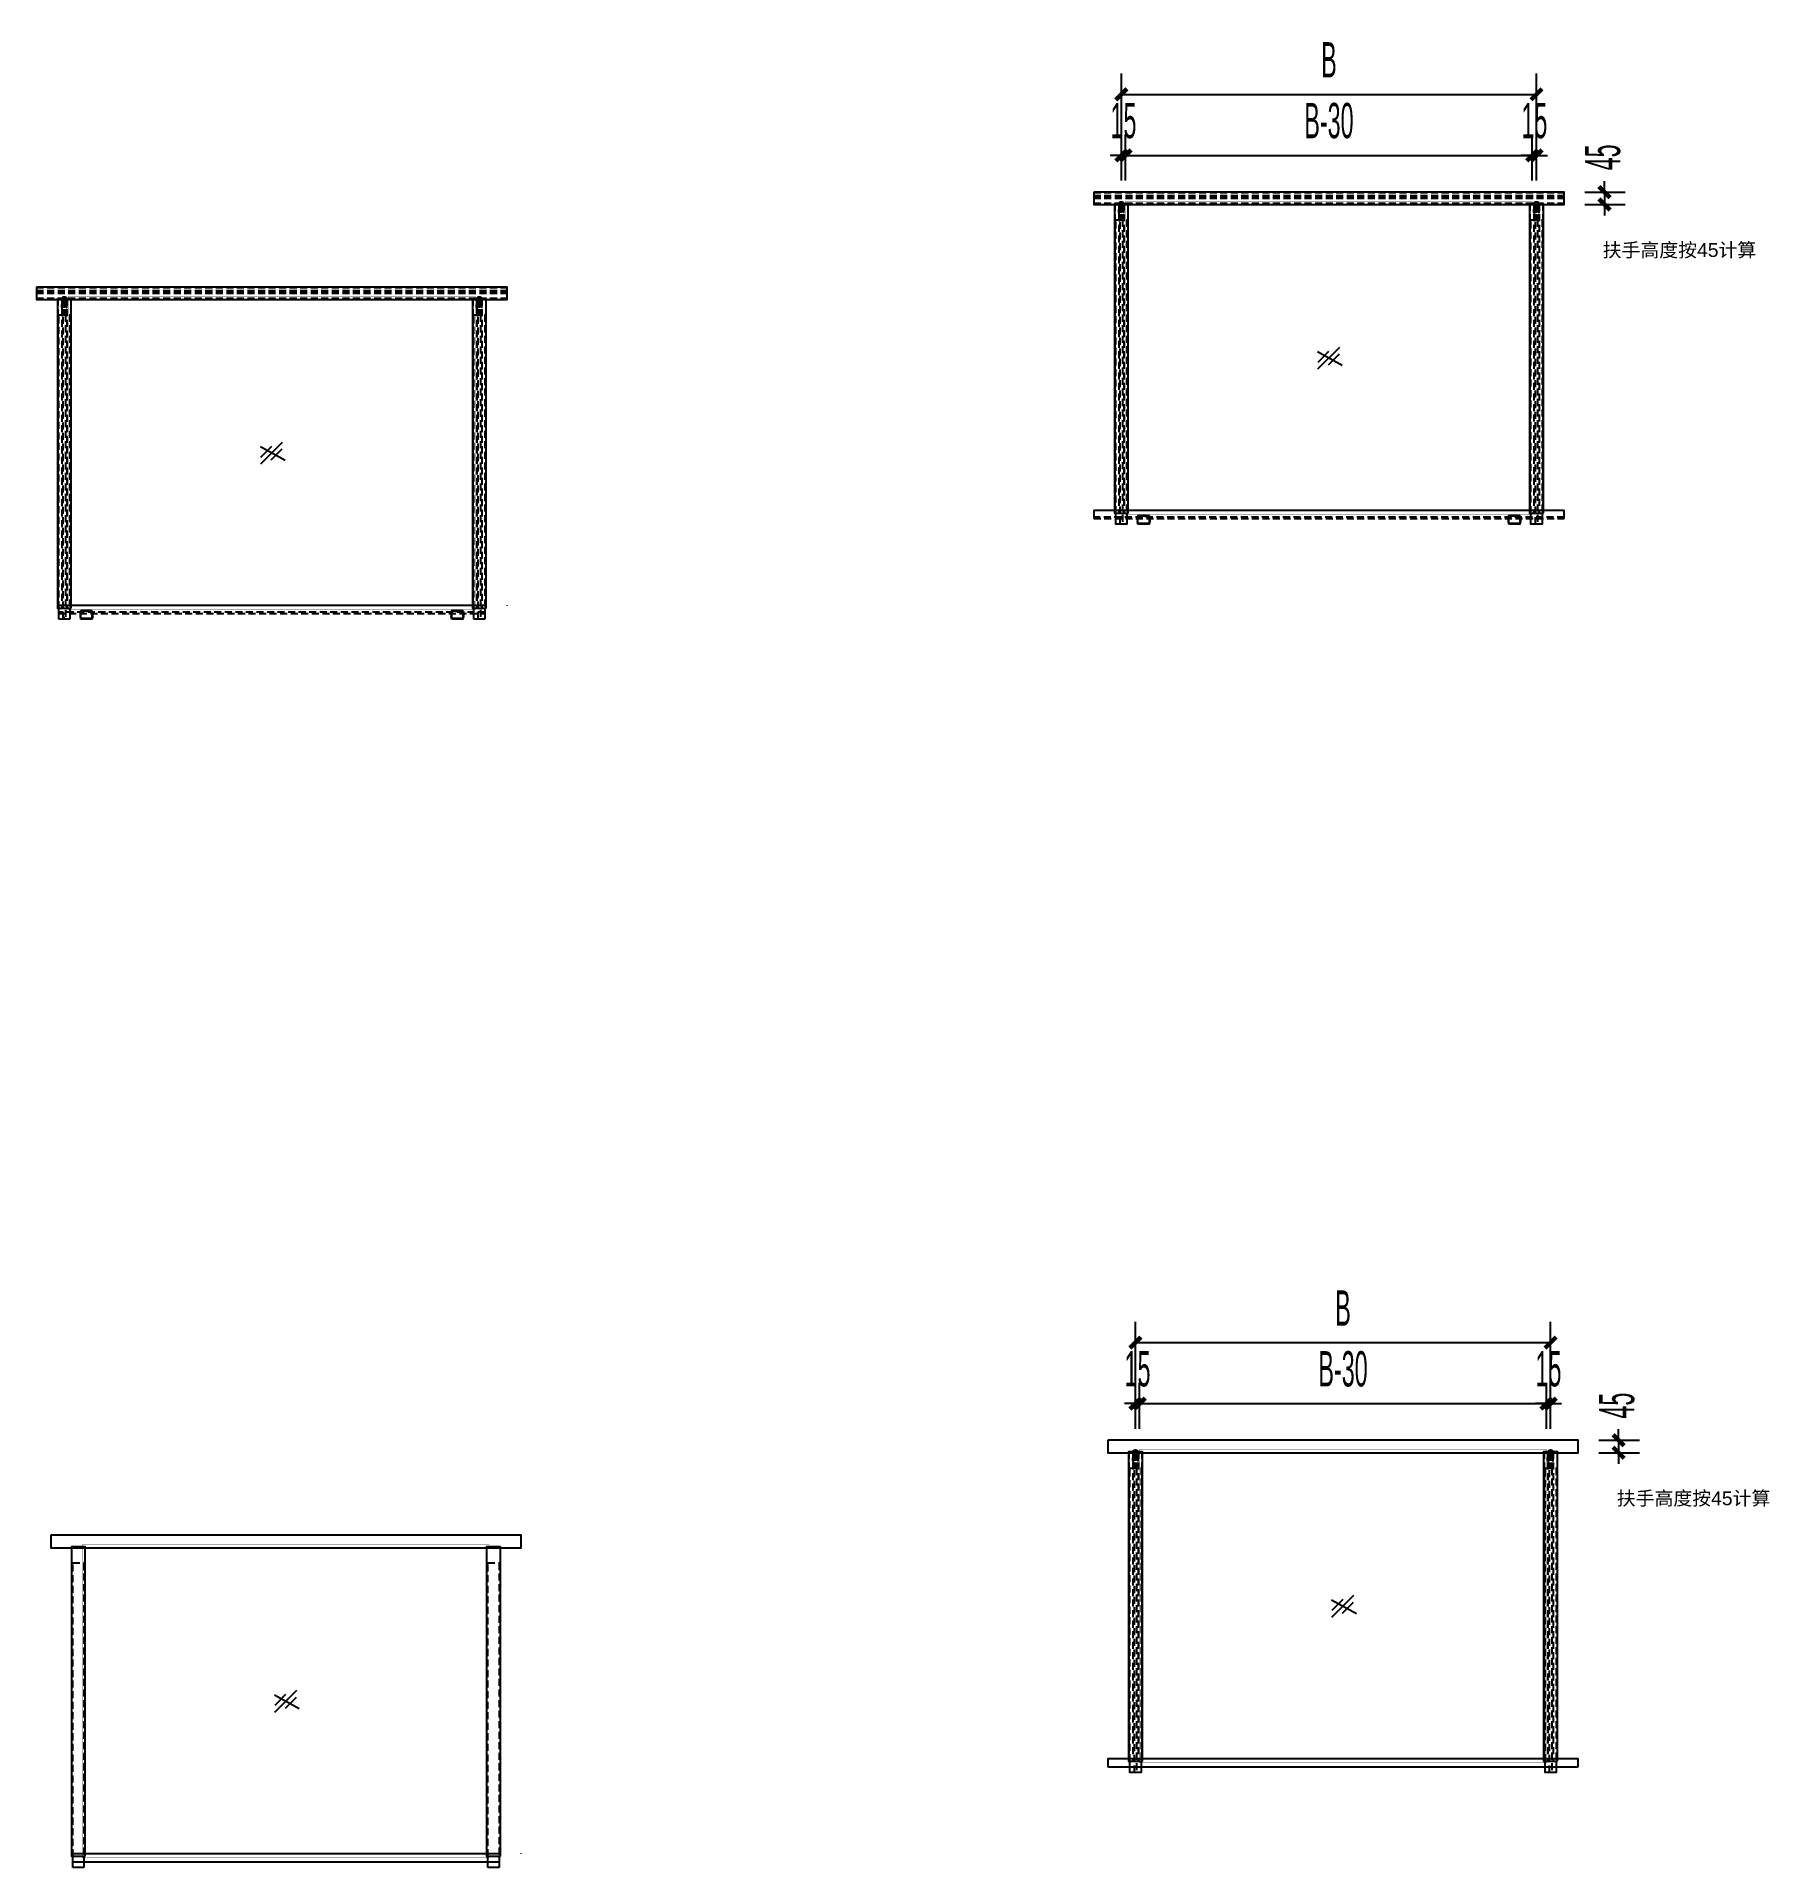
# Model space of a CAD drawing. Header units: millimetres. Extents: x 1039 to 7300, y -3603 to 3013.
import ezdxf

# ---------------------------------------------------------------- set-up
doc = ezdxf.new("R2010")
doc.units = ezdxf.units.MM
for name, pattern in [('CENTER', [2, 1.25, -0.25, 0.25, -0.25]), ('DASHED', [19.05, 12.7, -6.35]), ('DOTE', [2.42, 2, -0.2, 0.02, -0.2])]:
    doc.linetypes.add(name, pattern=pattern)
for name, color, linetype in [('@F01_Section_AL', 92, 'Continuous'), ('@F03_Section_Glass', 4, 'Continuous'), ('@F05_Section_Steel', 24, 'Continuous'), ('@F19_DIM', 7, 'Continuous'), ('DIM', 8, 'Continuous'), ('F06_Section_Steel', 24, 'Continuous'), ('F31_Gridline_Other', 132, 'Continuous'), ('F57_Sign', 240, 'Continuous'), ('F90_Dote', 145, 'Continuous'), ('pj', 4, 'Continuous'), ('XX', 6, 'DASHED'), ('ZX', 1, 'CENTER'), ('图框', 7, 'Continuous')]:
    doc.layers.add(name, color=color, linetype=linetype)
doc.layers.add('JY-11填充层', color=8, linetype='Continuous', lineweight=5)
doc.styles.add('_TCH_DIM_T3', font='hztxt_e.shx', dxfattribs={"width": 0.494118, "bigfont": 'hztxt.shx'})
doc.styles.get("Standard").update_dxf_attribs({"font": 'arial.ttf'})
doc.dimstyles.new('_TCH_ARCH&&50', dxfattribs={"dimtxt": 127.5, "dimasz": 40, "dimexe": 75, "dimexo": 75, "dimgap": 61.25, "dimtad": 1, "dimdec": 1, "dimzin": 12, "dimdsep": 46, "dimtxsty": '_TCH_DIM_T3', "dimblk": 'ARCHTICK', "dimcen": 0.09, "dimclrt": 7, "dimazin": 2, "dimtfac": 1, "dimtdec": 1, "dimtix": 1, "dimtmove": 2, "dimatfit": 3, "dimldrblk": 'ARCHTICK', "dimfxl": 50, "dimtolj": 1, "dimtzin": 0, "dimarcsym": 0})

# ---------------------------------------------------------------- blocks, each defined once
blk = doc.blocks.new('Railing_B_A$C2D332B79')
at = {"layer": 'DIM', "linetype": 'DASHED', "ltscale": 450}
blk.add_line((7, 0), (358, 351), dxfattribs=at)
at = {"layer": 'DIM'}
for p, q in [((0, 280), (399, 58)), ((10, 110), (185, 286)), ((176, 65), (352, 241))]:
    blk.add_line(p, q, dxfattribs=at)
blk = doc.blocks.new('*U11')
at = {"layer": 'JY-11填充层'}
for centre, end in [((4, 0), 180), ((8, 0), 120), ((12, 0), 120), ((16, 0), 120), ((20, 0), 120), ((24, 0), 120)]:
    blk.add_arc(centre, 4, 0, end, dxfattribs=at)
blk = doc.blocks.new('*U8')
at = {"layer": 'JY-11填充层'}
for centre, end in [((4, 0), 180), ((8, 0), 120), ((12, 0), 120), ((16, 0), 120), ((20, 0), 120), ((24, 0), 120), ((28, 0), 120), ((32, 0), 120), ((36, 0), 120)]:
    blk.add_arc(centre, 4, 0, end, dxfattribs=at)
blk = doc.blocks.new('Railing_B_30角钢（平面）')
at = {"layer": '@F05_Section_Steel', "elevation": 0}
for points in [[(171496.2, -73616), (171496.2, -73586), (171456.2, -73586), (171456.2, -73616), (171496.2, -73616)], [(171496.2, -73612), (171496.2, -73612), (171456.2, -73612)]]:
    blk.add_lwpolyline(points, dxfattribs=at)
at = {"layer": 'JY-11填充层', "rotation": 90}
blk.add_blockref('*U11', (171456.2, -73614, 0), dxfattribs=at)
at = {"layer": 'JY-11填充层'}
blk.add_blockref('*U8', (171456.2, -73586, 0), dxfattribs=at)
at = {"layer": 'JY-11填充层', "xscale": -1, "rotation": 270}
blk.add_blockref('*U11', (171496.2, -73614, 0), dxfattribs=at)
blk = doc.blocks.new('*U10')
at = {"layer": 'pj'}
for p, q in [((-2.1, 0), (-2.1, -0.5)), ((-2.5, -0.8), (2.5, -0.4)), ((-2.5, -0.8), (2.5, -0.4)), ((-2.1, -0.5), (-2.5, -0.8)), ((-2.5, -0.8), (-2.5, -0.8)), ((-2.5, -0.8), (-2.1, -1.1)), ((-2.5, -1.6), (2.5, -1.2)), ((-2.5, -1.6), (2.5, -1.2)), ((-2.1, -1.3), (-2.5, -1.6)), ((-2.5, -1.6), (-2.5, -1.6)), ((-2.5, -1.6), (-2.1, -1.9)), ((-2.5, -2.4), (2.5, -2)), ((-2.5, -2.4), (2.5, -2)), ((-2.5, -2.4), (-2.1, -2.1)), ((-2.1, -2.7), (-2.5, -2.4)), ((-2.5, -2.4), (-2.5, -2.4)), ((-2.5, -3.2), (2.5, -2.8)), ((-2.5, -3.2), (2.5, -2.8)), ((-2.5, -3.2), (-2.1, -2.9)), ((-2.5, -3.2), (-2.5, -3.2)), ((-2.1, -3.5), (-2.5, -3.2)), ((-2.5, -4), (2.5, -3.6)), ((-2.5, -4), (2.5, -3.6)), ((-2.5, -4), (-2.1, -3.7)), ((-2.5, -4), (-2.5, -4)), ((-2.1, -4.3), (-2.5, -4)), ((-2.5, -4.8), (2.5, -4.4)), ((-2.5, -4.8), (2.5, -4.4)), ((-2.5, -4.8), (-2.1, -4.5)), ((-2.5, -4.8), (-2.5, -4.8)), ((-2.1, -5.1), (-2.5, -4.8)), ((-2.5, -5.6), (2.5, -5.2)), ((-2.5, -5.6), (2.5, -5.2)), ((-2.5, -5.6), (-2.1, -5.3)), ((-2.5, -5.6), (-2.5, -5.6)), ((-2.1, -5.9), (-2.5, -5.6)), ((-2.5, -6.4), (2.5, -6)), ((-2.5, -6.4), (2.5, -6)), ((-2.5, -6.4), (-2.1, -6.1)), ((-2.5, -6.4), (-2.5, -6.4)), ((-2.1, -6.7), (-2.5, -6.4)), ((-2.5, -7.2), (2.5, -6.8)), ((-2.5, -7.2), (2.5, -6.8)), ((-2.5, -7.2), (-2.1, -6.9)), ((-2.5, -7.2), (-2.5, -7.2)), ((-2.1, -7.5), (-2.5, -7.2)), ((-2.5, -8), (2.5, -7.6)), ((-2.5, -8), (2.5, -7.6)), ((-2.5, -8), (-2.1, -7.7)), ((-2.5, -8), (-2.5, -8)), ((-2.1, -8.3), (-2.5, -8)), ((-2.5, -8.8), (2.5, -8.4)), ((-2.5, -8.8), (2.5, -8.4)), ((-2.5, -8.8), (-2.1, -8.5)), ((-2.5, -8.8), (-2.5, -8.8)), ((-2.1, -9.1), (-2.5, -8.8)), ((-2.5, -9.6), (2.5, -9.2)), ((-2.5, -9.6), (2.5, -9.2)), ((-2.5, -9.6), (-2.1, -9.3)), ((-2.5, -9.6), (-2.5, -9.6)), ((-2.1, -9.9), (-2.5, -9.6)), ((-2.5, -10.4), (2.5, -10)), ((-2.5, -10.4), (2.5, -10)), ((-2.5, -10.4), (-2.1, -10.1)), ((-2.5, -10.4), (-2.5, -10.4)), ((-2.1, -10.7), (-2.5, -10.4)), ((-2.5, -11.2), (2.5, -10.8)), ((-2.5, -11.2), (2.5, -10.8)), ((-2.5, -11.2), (-2.1, -10.9)), ((-2.5, -11.2), (-2.5, -11.2)), ((-2.1, -11.5), (-2.5, -11.2)), ((-2.5, -12), (2.5, -11.6)), ((-2.5, -12), (2.5, -11.6)), ((-2.5, -12), (-2.1, -11.7)), ((-2.5, -12), (-2.5, -12)), ((-2.1, -12.3), (-2.5, -12)), ((-2.5, -12.8), (2.5, -12.4)), ((-2.5, -12.8), (2.5, -12.4)), ((-2.5, -12.8), (-2.1, -12.5)), ((-2.5, -12.8), (-2.5, -12.8)), ((-2.1, -13.1), (-2.5, -12.8)), ((-2.5, -13.6), (2.5, -13.2)), ((-2.5, -13.6), (2.5, -13.2)), ((-2.5, -13.6), (-2.1, -13.3)), ((-2.5, -13.6), (-2.5, -13.6)), ((-2.1, -13.9), (-2.5, -13.6)), ((-2.5, -14.4), (2.5, -14)), ((-2.5, -14.4), (2.5, -14)), ((-2.5, -14.4), (-2.1, -14.1)), ((-2.1, -14.7), (-2.5, -14.4)), ((-2.5, -14.4), (-2.5, -14.4)), ((-2.5, -15.2), (2.5, -14.8)), ((-2.5, -15.2), (2.5, -14.8)), ((-2.1, -14.9), (-2.5, -15.2)), ((-2.5, -15.2), (-2.5, -15.2)), ((-2.5, -15.2), (-2.1, -15.5)), ((-2.5, -16), (2.5, -15.6)), ((-2.5, -16), (2.5, -15.6)), ((-2.1, -15.7), (-2.5, -16)), ((-2.5, -16), (-2.5, -16)), ((-2.5, -16), (-2.1, -16.3)), ((-2.5, -16.8), (2.5, -16.4)), ((-2.5, -16.8), (2.5, -16.4)), ((-2.5, -16.8), (-2.1, -16.5)), ((-2.1, -17.1), (-2.5, -16.8)), ((-2.5, -16.8), (-2.5, -16.8)), ((-2.1, -0.5), (2.1, -0.1)), ((-2.1, -1.1), (2.1, -0.7)), ((-2.1, -1.3), (2.1, -0.9)), ((-2.1, -1.1), (-2.1, -1.3)), ((-2.1, -1.9), (2.1, -1.5)), ((-2.1, -2.1), (2.1, -1.7)), ((-2.1, -1.9), (-2.1, -2)), ((-2.1, -2.1), (-2.1, -2)), ((-2.1, -2.7), (2.1, -2.3)), ((-2.1, -2.9), (2.1, -2.5)), ((-2.1, -2.7), (-2.1, -2.8)), ((-2.1, -2.9), (-2.1, -2.8)), ((-2.1, -3.5), (2.1, -3.1)), ((-2.1, -3.7), (2.1, -3.3)), ((-2.1, -3.5), (-2.1, -3.6)), ((-2.1, -3.7), (-2.1, -3.6)), ((-2.1, -4.3), (2.1, -3.9)), ((-2.1, -4.5), (2.1, -4.1)), ((-2.1, -4.3), (-2.1, -4.4)), ((-2.1, -4.5), (-2.1, -4.4)), ((-2.1, -5.1), (2.1, -4.7)), ((-2.1, -5.3), (2.1, -4.9)), ((-2.1, -5.1), (-2.1, -5.2)), ((-2.1, -5.3), (-2.1, -5.2)), ((-2.1, -5.9), (2.1, -5.5)), ((-2.1, -6.1), (2.1, -5.7)), ((-2.1, -5.9), (-2.1, -6)), ((-2.1, -6.1), (-2.1, -6)), ((-2.1, -6.7), (2.1, -6.3)), ((-2.1, -6.9), (2.1, -6.5)), ((-2.1, -6.7), (-2.1, -6.8)), ((-2.1, -6.9), (-2.1, -6.8)), ((-2.1, -7.5), (2.1, -7.1)), ((-2.1, -7.7), (2.1, -7.3)), ((-2.1, -7.5), (-2.1, -7.6)), ((-2.1, -7.7), (-2.1, -7.6)), ((-2.1, -8.3), (2.1, -7.9)), ((-2.1, -8.5), (2.1, -8.1)), ((-2.1, -8.3), (-2.1, -8.4)), ((-2.1, -8.5), (-2.1, -8.4)), ((-2.1, -9.1), (2.1, -8.7)), ((-2.1, -9.3), (2.1, -8.9)), ((-2.1, -9.1), (-2.1, -9.2)), ((-2.1, -9.3), (-2.1, -9.2)), ((-2.1, -9.9), (2.1, -9.5)), ((-2.1, -10.1), (2.1, -9.7)), ((-2.1, -9.9), (-2.1, -10)), ((-2.1, -10.1), (-2.1, -10)), ((-2.1, -10.7), (2.1, -10.3)), ((-2.1, -10.9), (2.1, -10.5)), ((-2.1, -10.7), (-2.1, -10.8)), ((-2.1, -10.9), (-2.1, -10.8)), ((-2.1, -11.5), (2.1, -11.1)), ((-2.1, -11.7), (2.1, -11.3)), ((-2.1, -11.5), (-2.1, -11.6)), ((-2.1, -11.7), (-2.1, -11.6)), ((-2.1, -12.3), (2.1, -11.9)), ((-2.1, -12.5), (2.1, -12.1)), ((-2.1, -12.3), (-2.1, -12.4)), ((-2.1, -12.5), (-2.1, -12.4)), ((-2.1, -13.1), (2.1, -12.7)), ((-2.1, -13.3), (2.1, -12.9)), ((-2.1, -13.1), (-2.1, -13.2)), ((-2.1, -13.3), (-2.1, -13.2)), ((-2.1, -13.9), (2.1, -13.5)), ((-2.1, -14.1), (2.1, -13.7)), ((-2.1, -14.1), (-2.1, -13.9)), ((-2.1, -14.7), (2.1, -14.3)), ((-2.1, -14.9), (2.1, -14.5)), ((-2.1, -14.8), (-2.1, -14.7)), ((-2.1, -14.8), (-2.1, -14.9)), ((-2.1, -15.5), (2.1, -15.1)), ((-2.1, -15.7), (2.1, -15.3)), ((-2.1, -15.5), (-2.1, -15.7)), ((-2.1, -16.3), (2.1, -15.9)), ((-2.1, -16.5), (2.1, -16.1)), ((-2.1, -16.3), (-2.1, -16.4)), ((-2.1, -16.5), (-2.1, -16.4)), ((-2.1, -17.1), (2.1, -16.7)), ((-2.1, -17.2), (-2.1, -17.1)), ((2.5, -17.2), (-2.1, -17.2)), ((-0.9, -17.2), (2.1, -16.9)), ((1.8, -17.2), (2.5, -17.2)), ((2.1, 0), (2.1, -0.1)), ((2.1, -0.1), (2.5, -0.4)), ((2.5, -0.4), (2.1, -0.7)), ((2.1, -0.7), (2.1, -0.9)), ((2.1, -0.9), (2.5, -1.2)), ((2.5, -1.2), (2.1, -1.5)), ((2.1, -1.5), (2.1, -1.6)), ((2.1, -1.7), (2.1, -1.6)), ((2.5, -2), (2.1, -1.7)), ((2.1, -2.3), (2.5, -2)), ((2.1, -2.3), (2.1, -2.4)), ((2.1, -2.5), (2.1, -2.4)), ((2.5, -2.8), (2.1, -2.5)), ((2.1, -3.1), (2.5, -2.8)), ((2.1, -3.1), (2.1, -3.2)), ((2.1, -3.3), (2.1, -3.2)), ((2.5, -3.6), (2.1, -3.3)), ((2.1, -3.9), (2.5, -3.6)), ((2.1, -3.9), (2.1, -4)), ((2.1, -4.1), (2.1, -4)), ((2.5, -4.4), (2.1, -4.1)), ((2.1, -4.7), (2.5, -4.4)), ((2.1, -4.7), (2.1, -4.8)), ((2.1, -4.9), (2.1, -4.8)), ((2.5, -5.2), (2.1, -4.9)), ((2.1, -5.5), (2.5, -5.2)), ((2.1, -5.5), (2.1, -5.6)), ((2.1, -5.7), (2.1, -5.6)), ((2.5, -6), (2.1, -5.7)), ((2.1, -6.3), (2.5, -6)), ((2.1, -6.3), (2.1, -6.4)), ((2.1, -6.5), (2.1, -6.4)), ((2.5, -6.8), (2.1, -6.5)), ((2.1, -7.1), (2.5, -6.8)), ((2.1, -7.1), (2.1, -7.2)), ((2.1, -7.3), (2.1, -7.2)), ((2.5, -7.6), (2.1, -7.3)), ((2.1, -7.9), (2.5, -7.6)), ((2.1, -7.9), (2.1, -8)), ((2.1, -8.1), (2.1, -8)), ((2.5, -8.4), (2.1, -8.1)), ((2.1, -8.7), (2.5, -8.4)), ((2.1, -8.7), (2.1, -8.8)), ((2.1, -8.9), (2.1, -8.8)), ((2.5, -9.2), (2.1, -8.9)), ((2.1, -9.5), (2.5, -9.2)), ((2.1, -9.5), (2.1, -9.6)), ((2.1, -9.7), (2.1, -9.6)), ((2.5, -10), (2.1, -9.7)), ((2.1, -10.3), (2.5, -10)), ((2.1, -10.3), (2.1, -10.4)), ((2.1, -10.5), (2.1, -10.4)), ((2.5, -10.8), (2.1, -10.5)), ((2.1, -11.1), (2.5, -10.8)), ((2.1, -11.1), (2.1, -11.2)), ((2.1, -11.3), (2.1, -11.2)), ((2.5, -11.6), (2.1, -11.3)), ((2.1, -11.9), (2.5, -11.6)), ((2.1, -11.9), (2.1, -12)), ((2.1, -12.1), (2.1, -12)), ((2.5, -12.4), (2.1, -12.1)), ((2.1, -12.7), (2.5, -12.4)), ((2.1, -12.7), (2.1, -12.8)), ((2.1, -12.9), (2.1, -12.8)), ((2.5, -13.2), (2.1, -12.9)), ((2.1, -13.5), (2.5, -13.2)), ((2.1, -13.7), (2.1, -13.5)), ((2.5, -14), (2.1, -13.7)), ((2.1, -14.3), (2.5, -14)), ((2.1, -14.4), (2.1, -14.3)), ((2.1, -14.4), (2.1, -14.5)), ((2.1, -14.5), (2.5, -14.8)), ((2.5, -14.8), (2.1, -15.1)), ((2.1, -15.1), (2.1, -15.3)), ((2.1, -15.3), (2.5, -15.6)), ((2.5, -15.6), (2.1, -15.9)), ((2.1, -15.9), (2.1, -16)), ((2.1, -16.1), (2.1, -16)), ((2.5, -16.4), (2.1, -16.1)), ((2.1, -16.7), (2.5, -16.4)), ((2.1, -16.9), (2.1, -16.7)), ((2.5, -17.2), (2.1, -16.9)), ((2.5, -0.4), (2.5, -0.4)), ((2.5, -1.2), (2.5, -1.2)), ((2.5, -2), (2.5, -2)), ((2.5, -2.8), (2.5, -2.8)), ((2.5, -3.6), (2.5, -3.6)), ((2.5, -4.4), (2.5, -4.4)), ((2.5, -5.2), (2.5, -5.2)), ((2.5, -6), (2.5, -6)), ((2.5, -6.8), (2.5, -6.8)), ((2.5, -7.6), (2.5, -7.6)), ((2.5, -8.4), (2.5, -8.4)), ((2.5, -9.2), (2.5, -9.2)), ((2.5, -10), (2.5, -10)), ((2.5, -10.8), (2.5, -10.8)), ((2.5, -11.6), (2.5, -11.6)), ((2.5, -12.4), (2.5, -12.4)), ((2.5, -13.2), (2.5, -13.2)), ((2.5, -14), (2.5, -14)), ((2.5, -14.8), (2.5, -14.8)), ((2.5, -15.6), (2.5, -15.6)), ((2.5, -16.4), (2.5, -16.4)), ((2.5, -17.2), (2.5, -17.2))]:
    blk.add_line(p, q, dxfattribs=at)
blk.add_lwpolyline([(-4.8, 2.1), (-4.8, 0), (4.8, 0), (4.8, 2.1, 0.148437), (0.4, 3.7), (0.4, 3.5), (-0.4, 3.5), (-0.4, 3.7, 0.148437)], format="xyb", close=True, dxfattribs=at)
at = {"layer": 'ZX', "ltscale": 0.1}
blk.add_line((0, 4.7), (0, -18.2), dxfattribs=at)
blk = doc.blocks.new('Railing_B_M5x12FHS')
at = {"layer": 'F31_Gridline_Other', "ltscale": 0.5}
for p, q in [((-5.8, 1.2), (-0.8, 1.2)), ((5.8, 1.2), (0.8, 1.2)), ((-2.5, -8.3), (-1.9, -10)), ((2.5, -8.3), (1.9, -10))]:
    blk.add_line(p, q, dxfattribs=at)
blk.add_lwpolyline([(-0.8, 0), (0.8, 0), (0.8, 2), (5.5, 2, -0.414214), (5.8, 1.7), (5.8, 1.3, -0.198912), (5.7, 1.1), (2.5, -2.2), (-2.5, -2.2), (-5.7, 1.1, -0.198912), (-5.8, 1.3), (-5.8, 1.7, -0.414214), (-5.5, 2), (-0.8, 2)], format="xyb", close=True, dxfattribs=at)
for points in [[(-2.5, -2.2), (-2.5, -8.3), (2.5, -8.3), (2.5, -2.2)], [(-1.9, -2.2), (-1.9, -10), (1.9, -10), (1.9, -2.2)]]:
    blk.add_lwpolyline(points, dxfattribs=at)
at = {"layer": 'F90_Dote', "linetype": 'DOTE', "ltscale": 3}
blk.add_line((0, -12.1), (0, 4.1), dxfattribs=at)
blk = doc.blocks.new('Railing_B_钢板立柱4')
at = {"layer": '@F01_Section_AL', "linetype": 'ByBlock', "lineweight": -2, "ltscale": 2}
blk.add_lwpolyline([(25, -1118), (25, 0), (-25, 0), (-25, -1118), (25, -1118)], dxfattribs=at)
at = {"layer": 'F06_Section_Steel'}
blk.add_lwpolyline([(20, -1118), (20, -1158), (-20, -1158), (-20, -1118)], dxfattribs=at)
at = {"layer": 'XX', "ltscale": 2}
for p, q in [((-23.5, 0), (-23.5, -1118)), ((-9.4, 0), (-9.4, -1118)), ((-5.5, 0), (-5.5, -53)), ((-3.3, 0), (-3.3, -53)), ((3.3, 0), (3.3, -53)), ((5.5, 0), (5.5, -53)), ((9.4, 0), (9.4, -1118)), ((23.5, 0, 0), (23.5, -1118, 0))]:
    blk.add_line(p, q, dxfattribs=at)
for points in [[(-7.5, 0), (7.5, 0), (7.5, -53), (-7.5, -53)], [(-4, -58), (4, -58), (4, -1158), (-4, -1158)]]:
    blk.add_lwpolyline(points, close=True, dxfattribs=at)
blk.add_lwpolyline([(-20, -1118), (-20, -58), (20, -58), (20, -1118)], dxfattribs=at)
at = {"xscale": -1.4, "yscale": 1.4, "zscale": 1.4}
blk.add_blockref('*U10', (0, 2, 0), dxfattribs=at)
at = {"layer": 'F31_Gridline_Other', "rotation": 90.00000000000001}
blk.add_blockref('Railing_B_M5x12FHS', (-7.4, -26.5), dxfattribs=at)
at = {"layer": 'F31_Gridline_Other', "xscale": -1, "rotation": 270}
blk.add_blockref('Railing_B_M5x12FHS', (7.4, -26.5), dxfattribs=at)
blk = doc.blocks.new('_ArchTick')
at = {"color": 0, "linetype": 'ByBlock', "const_width": 0.4}
blk.add_lwpolyline([(-0.5, -0.5), (0.5, 0.5)], dxfattribs=at)
blk = doc.blocks.new('*D12')
at = {"layer": '@F19_DIM', "color": 0, "lineweight": -2, "transparency": 16777216}
for p, q in [((4958.7, 2492.7), (4958.7, 2658.7)), ((4973.7, 2492.7), (4973.7, 2658.7)), ((4958.7, 2583.7), (4918.7, 2583.7)), ((4958.7, 2583.7), (4973.7, 2583.7)), ((4973.7, 2583.7), (5013.7, 2583.7))]:
    blk.add_line(p, q, dxfattribs=at)
at = {"layer": 'Defpoints', "color": 0, "transparency": 16777216}
for p in [(4973.7, 2583.7), (4958.7, 2417.7), (4973.7, 2417.7)]:
    blk.add_point(p, dxfattribs=at)
at = {"layer": '@F19_DIM', "color": 0, "lineweight": -2, "transparency": 16777216, "xscale": 40, "yscale": 40, "zscale": 40}
blk.add_blockref('_ArchTick', (4958.7, 2583.7), dxfattribs=at)
at = {"layer": '@F19_DIM', "color": 0, "lineweight": -2, "transparency": 16777216, "xscale": 40, "yscale": 40, "zscale": 40, "rotation": 180}
blk.add_blockref('_ArchTick', (4973.7, 2583.7), dxfattribs=at)
at = {"layer": '@F19_DIM', "color": 7, "transparency": 16777216, "insert": (4966.2, 2708.7), "char_height": 127.5, "attachment_point": 5, "style": '_TCH_DIM_T3'}
blk.add_mtext('\\A1;15', dxfattribs=at)
blk = doc.blocks.new('*D13')
at = {"layer": '@F19_DIM', "color": 0, "lineweight": -2, "transparency": 16777216}
for p, q in [((4973.7, 2492.7), (4973.7, 2658.7)), ((6443.7, 2492.7), (6443.7, 2658.7)), ((4973.7, 2583.7), (6443.7, 2583.7))]:
    blk.add_line(p, q, dxfattribs=at)
at = {"layer": 'Defpoints', "color": 0, "transparency": 16777216}
for p in [(6443.7, 2583.7), (4973.7, 2417.7), (6443.7, 2417.7)]:
    blk.add_point(p, dxfattribs=at)
at = {"layer": '@F19_DIM', "color": 0, "lineweight": -2, "transparency": 16777216, "xscale": 40, "yscale": 40, "zscale": 40, "rotation": 180}
blk.add_blockref('_ArchTick', (4973.7, 2583.7), dxfattribs=at)
at = {"layer": '@F19_DIM', "color": 0, "lineweight": -2, "transparency": 16777216, "xscale": 40, "yscale": 40, "zscale": 40}
blk.add_blockref('_ArchTick', (6443.7, 2583.7), dxfattribs=at)
at = {"layer": '@F19_DIM', "color": 7, "transparency": 16777216, "insert": (5708.7, 2708.7), "char_height": 127.5, "attachment_point": 5, "style": '_TCH_DIM_T3'}
blk.add_mtext('\\A1;B-30', dxfattribs=at)
blk = doc.blocks.new('*D14')
at = {"layer": '@F19_DIM', "color": 0, "lineweight": -2, "transparency": 16777216}
for p, q in [((6443.7, 2492.7), (6443.7, 2658.7)), ((6458.7, 2492.7), (6458.7, 2658.7)), ((6443.7, 2583.7), (6403.7, 2583.7)), ((6443.7, 2583.7), (6458.7, 2583.7)), ((6458.7, 2583.7), (6498.7, 2583.7))]:
    blk.add_line(p, q, dxfattribs=at)
at = {"layer": 'Defpoints', "color": 0, "transparency": 16777216}
for p in [(6458.7, 2583.7), (6443.7, 2417.7), (6458.7, 2417.7)]:
    blk.add_point(p, dxfattribs=at)
at = {"layer": '@F19_DIM', "color": 0, "lineweight": -2, "transparency": 16777216, "xscale": 40, "yscale": 40, "zscale": 40}
blk.add_blockref('_ArchTick', (6443.7, 2583.7), dxfattribs=at)
at = {"layer": '@F19_DIM', "color": 0, "lineweight": -2, "transparency": 16777216, "xscale": 40, "yscale": 40, "zscale": 40, "rotation": 180}
blk.add_blockref('_ArchTick', (6458.7, 2583.7), dxfattribs=at)
at = {"layer": '@F19_DIM', "color": 7, "transparency": 16777216, "insert": (6451.2, 2708.7), "char_height": 127.5, "attachment_point": 5, "style": '_TCH_DIM_T3'}
blk.add_mtext('\\A1;15', dxfattribs=at)
blk = doc.blocks.new('*D15')
at = {"layer": '@F19_DIM', "color": 0, "lineweight": -2, "transparency": 16777216}
for p, q in [((4958.7, 2492.7), (4958.7, 2879.3)), ((6458.7, 2492.7), (6458.7, 2879.3)), ((4958.7, 2804.3), (6458.7, 2804.3))]:
    blk.add_line(p, q, dxfattribs=at)
at = {"layer": 'Defpoints', "color": 0, "transparency": 16777216}
for p in [(6458.7, 2804.3), (4958.7, 2417.7), (6458.7, 2417.7)]:
    blk.add_point(p, dxfattribs=at)
at = {"layer": '@F19_DIM', "color": 0, "lineweight": -2, "transparency": 16777216, "xscale": 40, "yscale": 40, "zscale": 40, "rotation": 180}
blk.add_blockref('_ArchTick', (4958.7, 2804.3), dxfattribs=at)
at = {"layer": '@F19_DIM', "color": 0, "lineweight": -2, "transparency": 16777216, "xscale": 40, "yscale": 40, "zscale": 40}
blk.add_blockref('_ArchTick', (6458.7, 2804.3), dxfattribs=at)
at = {"layer": '@F19_DIM', "color": 7, "transparency": 16777216, "insert": (5708.7, 2929.3), "char_height": 127.5, "attachment_point": 5, "style": '_TCH_DIM_T3'}
blk.add_mtext('\\A1;B', dxfattribs=at)
blk = doc.blocks.new('*U19')
blk.add_line((0, -577.5, 0), (0, -569.5, 0))
at = {"elevation": 0}
blk.add_lwpolyline([(-25, 157.8), (-25, 24.5)], dxfattribs=at)
at = {"layer": '@F01_Section_AL', "linetype": 'ByBlock', "lineweight": -2, "ltscale": 2, "elevation": 0}
blk.add_lwpolyline([(25, -537.5), (25, 580.5), (-25, 580.5), (-25, -537.5), (25, -537.5)], dxfattribs=at)
at = {"layer": '@F01_Section_AL', "linetype": 'ByBlock', "lineweight": -2, "ltscale": 2}
blk.add_lwpolyline([(1525, -537.5), (1525, 580.5), (1475, 580.5), (1475, -537.5), (1525, -537.5)], dxfattribs=at)
at = {"layer": '@F03_Section_Glass', "const_width": 1, "elevation": 0}
blk.add_lwpolyline([(15, 589.5), (1485, 589.5), (1485, -542.5), (15, -542.5)], close=True, dxfattribs=at)
at = {"layer": 'F06_Section_Steel'}
for p, q in [((-20, -527.5, 0), (1520, -527.5, 0)), ((-20, -577.5, 0), (-20, -537.5, 0)), ((20, -577.5, 0), (-20, -577.5, 0)), ((20, -537.5, 0), (20, -577.5, 0)), ((1480, -577.5), (1480, -537.5)), ((1520, -577.5), (1480, -577.5)), ((1520, -537.5), (1520, -577.5))]:
    blk.add_line(p, q, dxfattribs=at)
at = {"layer": 'F06_Section_Steel', "elevation": 0}
blk.add_lwpolyline([(1600, -528.5), (1600, -527.5)], dxfattribs=at)
at = {"layer": 'XX', "ltscale": 2}
for p, q in [((-23.5, 580.5, 0), (-23.5, -537.5, 0)), ((-9.4, 580.5, 0), (-9.4, -537.5, 0)), ((-5.5, 580.5, 0), (-5.5, 527.5, 0)), ((-3.3, 580.5, 0), (-3.3, 527.5, 0)), ((3.3, 580.5, 0), (3.3, 527.5, 0)), ((5.5, 580.5, 0), (5.5, 527.5, 0)), ((9.4, 580.5, 0), (9.4, -537.5, 0)), ((23.5, 580.5, 0), (23.5, -537.5, 0)), ((1476.5, 580.5), (1476.5, -537.5)), ((1490.6, 580.5), (1490.6, -537.5)), ((1494.5, 580.5), (1494.5, 527.5)), ((1494.5, 580.5), (1494.5, 527.5)), ((1496.7, 580.5), (1496.7, 527.5)), ((1496.7, 580.5), (1496.7, 527.5)), ((1503.3, 580.5), (1503.3, 527.5)), ((1503.3, 580.5), (1503.3, 527.5)), ((1505.5, 580.5), (1505.5, 527.5)), ((1505.5, 580.5), (1505.5, 527.5)), ((1509.4, 580.5), (1509.4, -537.5)), ((1523.5, 580.5, 0), (1523.5, -537.5, 0)), ((-4, 522.5, 0), (4, 522.5, 0)), ((-4, -577.5, 0), (-4, 522.5, 0)), ((4, 522.5, 0), (4, -577.5, 0)), ((4, -577.5, 0), (-4, -577.5, 0))]:
    blk.add_line(p, q, dxfattribs=at)
at = {"layer": 'XX', "ltscale": 2, "elevation": 0}
blk.add_lwpolyline([(-7.5, 580.5), (7.5, 580.5), (7.5, 527.5), (-7.5, 527.5)], close=True, dxfattribs=at)
at = {"layer": 'XX', "ltscale": 2}
for points in [[(1492.5, 580.5), (1507.5, 580.5), (1507.5, 527.5), (1492.5, 527.5)], [(1492.5, 580.5), (1507.5, 580.5), (1507.5, 527.5), (1492.5, 527.5)], [(1496, 522.5), (1504, 522.5), (1504, -577.5), (1496, -577.5)]]:
    blk.add_lwpolyline(points, close=True, dxfattribs=at)
at = {"layer": 'XX', "ltscale": 2, "elevation": 0}
for points in [[(-20, -537.5), (-20, 522.5), (20, 522.5), (20, -537.5)], [(1520, -552.5), (-20, -552.5)], [(-20, -557.5), (1520, -557.5)]]:
    blk.add_lwpolyline(points, dxfattribs=at)
at = {"layer": 'XX', "ltscale": 2}
blk.add_lwpolyline([(1480, -537.5), (1480, 522.5), (1520, 522.5), (1520, -537.5)], dxfattribs=at)
at = {"xscale": -1.4, "yscale": 1.4, "zscale": 1.4}
for p in [(0, 582.5, 0), (1500, 582.5, 0), (1500, 582.5, 0)]:
    blk.add_blockref('*U10', p, dxfattribs=at)
at = {"layer": 'F31_Gridline_Other', "rotation": 90.00000000000001}
for p in [(-7.4, 554, 0), (1492.6, 554), (1492.6, 554)]:
    blk.add_blockref('Railing_B_M5x12FHS', p, dxfattribs=at)
at = {"layer": 'F31_Gridline_Other', "xscale": -1, "rotation": 270}
for p in [(7.4, 554, 0), (1507.4, 554), (1507.4, 554)]:
    blk.add_blockref('Railing_B_M5x12FHS', p, dxfattribs=at)
at = {"layer": 'F57_Sign', "xscale": -1}
for p in [(171556.2, 73038.5, 0), (172896.2, 73038.5, 0)]:
    blk.add_blockref('Railing_B_30角钢（平面）', p, dxfattribs=at)
at = {"layer": '图框', "xscale": 0.2249999999476131, "yscale": 0.2249999999476131, "zscale": 0.2249999999476131}
blk.add_blockref('Railing_B_A$C2D332B79', (708.5, -16.4, 0), dxfattribs=at)
blk = doc.blocks.new('Railing_B4_Handrail')
at = {"layer": '@F01_Section_AL'}
blk.add_lwpolyline([(0, 0), (0, -45), (1700, -45), (1700, 0)], close=True, dxfattribs=at)
at = {"layer": 'XX', "ltscale": 2}
for p, q in [((0, -2, 0), (1700, -2, 0)), ((0, -12, 0), (1700, -12, 0)), ((0, -14, 0), (1700, -14, 0)), ((0, -20, 0), (1700, -20, 0)), ((0, -22, 0), (1700, -22, 0)), ((0, -40, 0), (1700, -40, 0)), ((0, -42, 0), (1700, -42, 0))]:
    blk.add_line(p, q, dxfattribs=at)
blk = doc.blocks.new('*D18')
at = {"color": 0, "lineweight": -2, "transparency": 16777216}
for p, q in [((6633.7, 2451.1), (6779.5, 2451.1)), ((6704.5, 2451.1), (6704.5, 2491.1)), ((6704.5, 2451.1), (6704.5, 2406.1)), ((6633.7, 2406.1), (6779.5, 2406.1)), ((6704.5, 2406.1), (6704.5, 2366.1))]:
    blk.add_line(p, q, dxfattribs=at)
at = {"layer": 'Defpoints', "color": 0, "transparency": 16777216}
for p in [(6558.7, 2451.1), (6558.7, 2406.1), (6704.5, 2406.1)]:
    blk.add_point(p, dxfattribs=at)
at = {"color": 0, "lineweight": -2, "transparency": 16777216, "xscale": 40, "yscale": 40, "zscale": 40}
for p, rotation in [((6704.5, 2451.1), 270), ((6704.5, 2406.1), 90)]:
    blk.add_blockref('_ArchTick', p, dxfattribs=dict(at, rotation=rotation))
at = {"color": 7, "transparency": 16777216, "insert": (6698.3, 2576.5), "char_height": 127.5, "attachment_point": 5, "rotation": 90, "style": '_TCH_DIM_T3'}
blk.add_mtext('\\A1;45', dxfattribs=at)
blk = doc.blocks.new('*D23')
at = {"layer": '@F19_DIM', "color": 0, "lineweight": -2, "transparency": 16777216}
for p, q in [((5009.6, -2018.2), (5009.6, -1852.2)), ((5024.6, -2018.2), (5024.6, -1852.2)), ((5009.6, -1927.2), (4969.6, -1927.2)), ((5009.6, -1927.2), (5024.6, -1927.2)), ((5024.6, -1927.2), (5064.6, -1927.2))]:
    blk.add_line(p, q, dxfattribs=at)
at = {"layer": 'Defpoints', "color": 0, "transparency": 16777216}
for p in [(5024.6, -1927.2), (5009.6, -2093.2), (5024.6, -2093.2)]:
    blk.add_point(p, dxfattribs=at)
at = {"layer": '@F19_DIM', "color": 0, "lineweight": -2, "transparency": 16777216, "xscale": 40, "yscale": 40, "zscale": 40}
blk.add_blockref('_ArchTick', (5009.6, -1927.2), dxfattribs=at)
at = {"layer": '@F19_DIM', "color": 0, "lineweight": -2, "transparency": 16777216, "xscale": 40, "yscale": 40, "zscale": 40, "rotation": 180}
blk.add_blockref('_ArchTick', (5024.6, -1927.2), dxfattribs=at)
at = {"layer": '@F19_DIM', "color": 7, "transparency": 16777216, "insert": (5017.1, -1802.2), "char_height": 127.5, "attachment_point": 5, "style": '_TCH_DIM_T3'}
blk.add_mtext('\\A1;15', dxfattribs=at)
blk = doc.blocks.new('*D24')
at = {"layer": '@F19_DIM', "color": 0, "lineweight": -2, "transparency": 16777216}
for p, q in [((5024.6, -2018.2), (5024.6, -1852.2)), ((6494.6, -2018.2), (6494.6, -1852.2)), ((5024.6, -1927.2), (6494.6, -1927.2))]:
    blk.add_line(p, q, dxfattribs=at)
at = {"layer": 'Defpoints', "color": 0, "transparency": 16777216}
for p in [(6494.6, -1927.2), (5024.6, -2093.2), (6494.6, -2093.2)]:
    blk.add_point(p, dxfattribs=at)
at = {"layer": '@F19_DIM', "color": 0, "lineweight": -2, "transparency": 16777216, "xscale": 40, "yscale": 40, "zscale": 40, "rotation": 180}
blk.add_blockref('_ArchTick', (5024.6, -1927.2), dxfattribs=at)
at = {"layer": '@F19_DIM', "color": 0, "lineweight": -2, "transparency": 16777216, "xscale": 40, "yscale": 40, "zscale": 40}
blk.add_blockref('_ArchTick', (6494.6, -1927.2), dxfattribs=at)
at = {"layer": '@F19_DIM', "color": 7, "transparency": 16777216, "insert": (5759.6, -1802.2), "char_height": 127.5, "attachment_point": 5, "style": '_TCH_DIM_T3'}
blk.add_mtext('\\A1;B-30', dxfattribs=at)
blk = doc.blocks.new('*D25')
at = {"layer": '@F19_DIM', "color": 0, "lineweight": -2, "transparency": 16777216}
for p, q in [((6494.6, -2018.2), (6494.6, -1852.2)), ((6509.6, -2018.2), (6509.6, -1852.2)), ((6494.6, -1927.2), (6454.6, -1927.2)), ((6494.6, -1927.2), (6509.6, -1927.2)), ((6509.6, -1927.2), (6549.6, -1927.2))]:
    blk.add_line(p, q, dxfattribs=at)
at = {"layer": 'Defpoints', "color": 0, "transparency": 16777216}
for p in [(6509.6, -1927.2), (6494.6, -2093.2), (6509.6, -2093.2)]:
    blk.add_point(p, dxfattribs=at)
at = {"layer": '@F19_DIM', "color": 0, "lineweight": -2, "transparency": 16777216, "xscale": 40, "yscale": 40, "zscale": 40}
blk.add_blockref('_ArchTick', (6494.6, -1927.2), dxfattribs=at)
at = {"layer": '@F19_DIM', "color": 0, "lineweight": -2, "transparency": 16777216, "xscale": 40, "yscale": 40, "zscale": 40, "rotation": 180}
blk.add_blockref('_ArchTick', (6509.6, -1927.2), dxfattribs=at)
at = {"layer": '@F19_DIM', "color": 7, "transparency": 16777216, "insert": (6502.1, -1802.2), "char_height": 127.5, "attachment_point": 5, "style": '_TCH_DIM_T3'}
blk.add_mtext('\\A1;15', dxfattribs=at)
blk = doc.blocks.new('*D26')
at = {"layer": '@F19_DIM', "color": 0, "lineweight": -2, "transparency": 16777216}
for p, q in [((5009.6, -2018.2), (5009.6, -1631.6)), ((6509.6, -2018.2), (6509.6, -1631.6)), ((5009.6, -1706.6), (6509.6, -1706.6))]:
    blk.add_line(p, q, dxfattribs=at)
at = {"layer": 'Defpoints', "color": 0, "transparency": 16777216}
for p in [(6509.6, -1706.6), (5009.6, -2093.2), (6509.6, -2093.2)]:
    blk.add_point(p, dxfattribs=at)
at = {"layer": '@F19_DIM', "color": 0, "lineweight": -2, "transparency": 16777216, "xscale": 40, "yscale": 40, "zscale": 40, "rotation": 180}
blk.add_blockref('_ArchTick', (5009.6, -1706.6), dxfattribs=at)
at = {"layer": '@F19_DIM', "color": 0, "lineweight": -2, "transparency": 16777216, "xscale": 40, "yscale": 40, "zscale": 40}
blk.add_blockref('_ArchTick', (6509.6, -1706.6), dxfattribs=at)
at = {"layer": '@F19_DIM', "color": 7, "transparency": 16777216, "insert": (5759.6, -1581.6), "char_height": 127.5, "attachment_point": 5, "style": '_TCH_DIM_T3'}
blk.add_mtext('\\A1;B', dxfattribs=at)
blk = doc.blocks.new('*U28')
at = {"layer": '@F01_Section_AL', "linetype": 'ByBlock', "lineweight": -2, "ltscale": 2, "elevation": 0}
blk.add_lwpolyline([(25, -537.5), (25, 580.5), (-25, 580.5), (-25, -537.5), (25, -537.5)], dxfattribs=at)
at = {"layer": '@F01_Section_AL', "linetype": 'ByBlock', "lineweight": -2, "ltscale": 2}
blk.add_lwpolyline([(1525, -537.5), (1525, 580.5), (1475, 580.5), (1475, -537.5), (1525, -537.5)], dxfattribs=at)
at = {"layer": '@F03_Section_Glass', "const_width": 1, "elevation": 0}
blk.add_lwpolyline([(15, 589.5), (1485, 589.5), (1485, -542.5), (15, -542.5)], close=True, dxfattribs=at)
at = {"layer": 'F06_Section_Steel'}
for p, q in [((-20, -527.5, 0), (1520, -527.5, 0)), ((-20, -577.5, 0), (-20, -537.5, 0)), ((20, -577.5, 0), (-20, -577.5, 0)), ((20, -537.5, 0), (20, -577.5, 0)), ((1480, -577.5), (1480, -537.5)), ((1520, -577.5), (1480, -577.5)), ((1520, -537.5), (1520, -577.5))]:
    blk.add_line(p, q, dxfattribs=at)
at = {"layer": 'F06_Section_Steel', "elevation": 0}
for points in [[(1600, -528.5), (1600, -527.5)], [(-20, -557.5), (1520, -557.5)]]:
    blk.add_lwpolyline(points, dxfattribs=at)
at = {"layer": 'XX', "ltscale": 2}
blk.add_line((-4, 522.5, 0), (4, 522.5, 0), dxfattribs=at)
at = {"layer": 'XX', "ltscale": 2, "elevation": 0}
blk.add_lwpolyline([(-20, -537.5), (-20, 522.5), (20, 522.5), (20, -537.5)], dxfattribs=at)
at = {"layer": 'XX', "ltscale": 2}
blk.add_lwpolyline([(1480, -537.5), (1480, 522.5), (1520, 522.5), (1520, -537.5)], dxfattribs=at)
at = {"layer": '图框', "xscale": 0.2249999999476131, "yscale": 0.2249999999476131, "zscale": 0.2249999999476131}
blk.add_blockref('Railing_B_A$C2D332B79', (708.5, -16.4, 0), dxfattribs=at)
blk = doc.blocks.new('*U22')
at = {"layer": '@F01_Section_AL'}
blk.add_lwpolyline([(0, 0), (0, -45), (1700, -45), (1700, 0)], close=True, dxfattribs=at)
blk = doc.blocks.new('*D27')
at = {"color": 0, "lineweight": -2, "transparency": 16777216}
for p, q in [((6755.4, -2059.8), (6755.4, -2019.8)), ((6684.6, -2059.8), (6830.4, -2059.8)), ((6684.6, -2104.8), (6830.4, -2104.8)), ((6755.4, -2059.8), (6755.4, -2104.8)), ((6755.4, -2104.8), (6755.4, -2144.8))]:
    blk.add_line(p, q, dxfattribs=at)
at = {"layer": 'Defpoints', "color": 0, "transparency": 16777216}
for p in [(6609.6, -2059.8), (6609.6, -2104.8), (6755.4, -2104.8)]:
    blk.add_point(p, dxfattribs=at)
at = {"color": 0, "lineweight": -2, "transparency": 16777216, "xscale": 40, "yscale": 40, "zscale": 40}
for p, rotation in [((6755.4, -2059.8), 270), ((6755.4, -2104.8), 90)]:
    blk.add_blockref('_ArchTick', p, dxfattribs=dict(at, rotation=rotation))
at = {"color": 7, "transparency": 16777216, "insert": (6749.2, -1934.4), "char_height": 127.5, "attachment_point": 5, "rotation": 90, "style": '_TCH_DIM_T3'}
blk.add_mtext('\\A1;45', dxfattribs=at)

msp = doc.modelspace()

# ---------------------------------------------------------------- linework, layer by layer
at = {"elevation": 0}
for points in [[(4933.68, 1986.38), (4933.68, 1853.14)], [(4984.59, -2524.53), (4984.59, -2657.77)]]:
    msp.add_lwpolyline(points, dxfattribs=at)
at = {"layer": '@F01_Section_AL'}
for points in [[(4858.68, 2451.1), (4858.68, 2406.08), (6558.68, 2406.08), (6558.68, 2451.1)], [(4909.59, -2059.81), (4909.59, -2104.82), (6609.59, -2104.82), (6609.59, -2059.81)]]:
    msp.add_lwpolyline(points, close=True, dxfattribs=at)
at = {"layer": '@F03_Section_Glass', "const_width": 1, "elevation": 0}
for points in [[(4973.67, 2418.1), (6443.68, 2418.1), (6443.68, 1286.1), (4973.67, 1286.1)], [(5024.58, -2092.81), (6494.59, -2092.81), (6494.59, -3224.81), (5024.58, -3224.81)]]:
    msp.add_lwpolyline(points, close=True, dxfattribs=at)
at = {"layer": 'F06_Section_Steel'}
for p, q in [((4858.68, 1301.1, 0), (6558.68, 1301.1, 0)), ((4909.59, -3209.81, 0), (6609.59, -3209.81, 0)), ((4909.59, -3239.81, 0), (6609.59, -3239.81, 0))]:
    msp.add_line(p, q, dxfattribs=at)
at = {"layer": 'F06_Section_Steel', "elevation": 0}
for points in [[(4858.68, 1301.1), (4858.68, 1271.1)], [(6558.68, 1300.1), (6558.68, 1301.1)], [(6558.68, 1271.1), (6558.68, 1301.1)], [(4909.59, -3209.81), (4909.59, -3239.81)], [(6609.59, -3210.81), (6609.59, -3209.81)], [(6609.59, -3239.81), (6609.59, -3209.81)]]:
    msp.add_lwpolyline(points, dxfattribs=at)
at = {"layer": 'XX', "ltscale": 2}
for p, q in [((4858.68, 2449.1, 0), (6558.68, 2449.1, 0)), ((4858.68, 2439.1, 0), (6558.68, 2439.1, 0)), ((4858.68, 2437.1, 0), (6558.68, 2437.1, 0)), ((4858.68, 2431.1, 0), (6558.68, 2431.1, 0)), ((4858.68, 2429.1, 0), (6558.68, 2429.1, 0)), ((4858.68, 2411.1, 0), (6558.68, 2411.1, 0)), ((4858.68, 2409.1, 0), (6558.68, 2409.1, 0)), ((6453.23, 2409.1), (6453.23, 2356.1)), ((6455.41, 2409.1), (6455.41, 2356.1)), ((6461.95, 2409.1), (6461.95, 2356.1)), ((6464.13, 2409.1), (6464.13, 2356.1))]:
    msp.add_line(p, q, dxfattribs=at)
msp.add_lwpolyline([(6451.23, 2409.1), (6466.13, 2409.1), (6466.13, 2356.1), (6451.23, 2356.1)], close=True, dxfattribs=at)
at = {"layer": 'XX', "ltscale": 2, "elevation": 0}
msp.add_lwpolyline([(6558.68, 1276.1), (4858.68, 1276.1), (4858.68, 1271.1), (6558.68, 1271.1)], dxfattribs=at)

# ---------------------------------------------------------------- block references
at = {"color": 1}
for p in [(4958.68, 2409.1, 0), (6458.68, 2409.1), (5009.59, -2101.81, 0), (6509.59, -2101.81)]:
    msp.add_blockref('Railing_B_钢板立柱4', p, dxfattribs=at)
at = {"xscale": -1.4, "yscale": 1.4, "zscale": 1.4}
msp.add_blockref('*U10', (6458.68, 2411.1, 0), dxfattribs=at)
for name, p in [('Railing_B4_Handrail', (1038.66, 2107.8)), ('*U19', (1138.66, 1485.29)), ('*U22', (1089.57, -2403.11)), ('*U28', (1189.57, -3025.61))]:
    msp.add_blockref(name, p)
at = {"layer": 'F31_Gridline_Other', "rotation": 90.00000000000001}
msp.add_blockref('Railing_B_M5x12FHS', (6451.25, 2382.6), dxfattribs=at)
at = {"layer": 'F31_Gridline_Other', "xscale": -1, "rotation": 270}
msp.add_blockref('Railing_B_M5x12FHS', (6466.11, 2382.6), dxfattribs=at)
at = {"layer": 'F57_Sign', "xscale": -1}
for p in [(176514.84, 74867.05, 0), (177854.84, 74867.05, 0)]:
    msp.add_blockref('Railing_B_30角钢（平面）', p, dxfattribs=at)
at = {"layer": '图框', "xscale": 0.2249999999476131, "yscale": 0.2249999999476131, "zscale": 0.2249999999476131}
for p in [(5667.17, 1812.18, 0), (5718.07, -2698.72, 0)]:
    msp.add_blockref('Railing_B_A$C2D332B79', p, dxfattribs=at)

# ---------------------------------------------------------------- texts
at = {"char_height": 50, "attachment_point": 1}
for insert in [(6697.88, 2266.75), (6748.79, -2244.15)]:
    msp.add_mtext_dynamic_manual_height_columns('{\\fSimSun|b0|i0|c134|p2;扶手高度按}45{\\fSimSun|b0|i0|c134|p2;计算}', width=962.4227, gutter_width=12.5, heights=[0], dxfattribs=dict(at, insert=insert))

# ---------------------------------------------------------------- dimensions: what is measured, and where the dimension line sits
for base, p1, p2, picture, middle in [((6704.46, 2406.08), (6558.68, 2451.1), (6558.68, 2406.08), '*D18', (6698.33, 2576.53)), ((6755.37, -2104.82), (6609.59, -2059.81), (6609.59, -2104.82), '*D27', (6749.23, -1934.37))]:
    dim = msp.add_linear_dim(base=base, p1=p1, p2=p2, angle=90, dimstyle='_TCH_ARCH&&50')
    dim.commit()
    dim.dimension.update_dxf_attribs({"geometry": picture, "text_midpoint": middle, "dimtype": 160})
at = {"layer": '@F19_DIM'}
for p1, p2, distance, text, picture, middle in [((4958.68, 2417.68), (6458.68, 2417.68), 386.65, 'B', '*D15', (5708.68, 2929.33)), ((4973.67, 2417.68), (6443.68, 2417.68), 166, 'B-30', '*D13', (5708.67, 2708.68)), ((5009.59, -2093.23), (6509.59, -2093.23), 386.65, 'B', '*D26', (5759.59, -1581.58)), ((5024.58, -2093.23), (6494.59, -2093.23), 166, 'B-30', '*D24', (5759.58, -1802.23))]:
    dim = msp.add_aligned_dim(p1=p1, p2=p2, distance=distance, text=text, dimstyle='_TCH_ARCH&&50', dxfattribs=at)
    dim.commit()
    dim.dimension.update_dxf_attribs({"geometry": picture, "text_midpoint": middle})
for p1, p2, picture, middle in [((4958.68, 2417.68), (4973.67, 2417.68), '*D12', (4966.17, 2708.68)), ((6443.68, 2417.68), (6458.68, 2417.68), '*D14', (6451.18, 2708.68)), ((5009.59, -2093.23), (5024.58, -2093.23), '*D23', (5017.08, -1802.23)), ((6494.59, -2093.23), (6509.59, -2093.23), '*D25', (6502.09, -1802.23))]:
    dim = msp.add_aligned_dim(p1=p1, p2=p2, distance=166, dimstyle='_TCH_ARCH&&50', dxfattribs=at)
    dim.commit()
    dim.dimension.update_dxf_attribs({"geometry": picture, "text_midpoint": middle})

doc.saveas('drawing.dxf')
